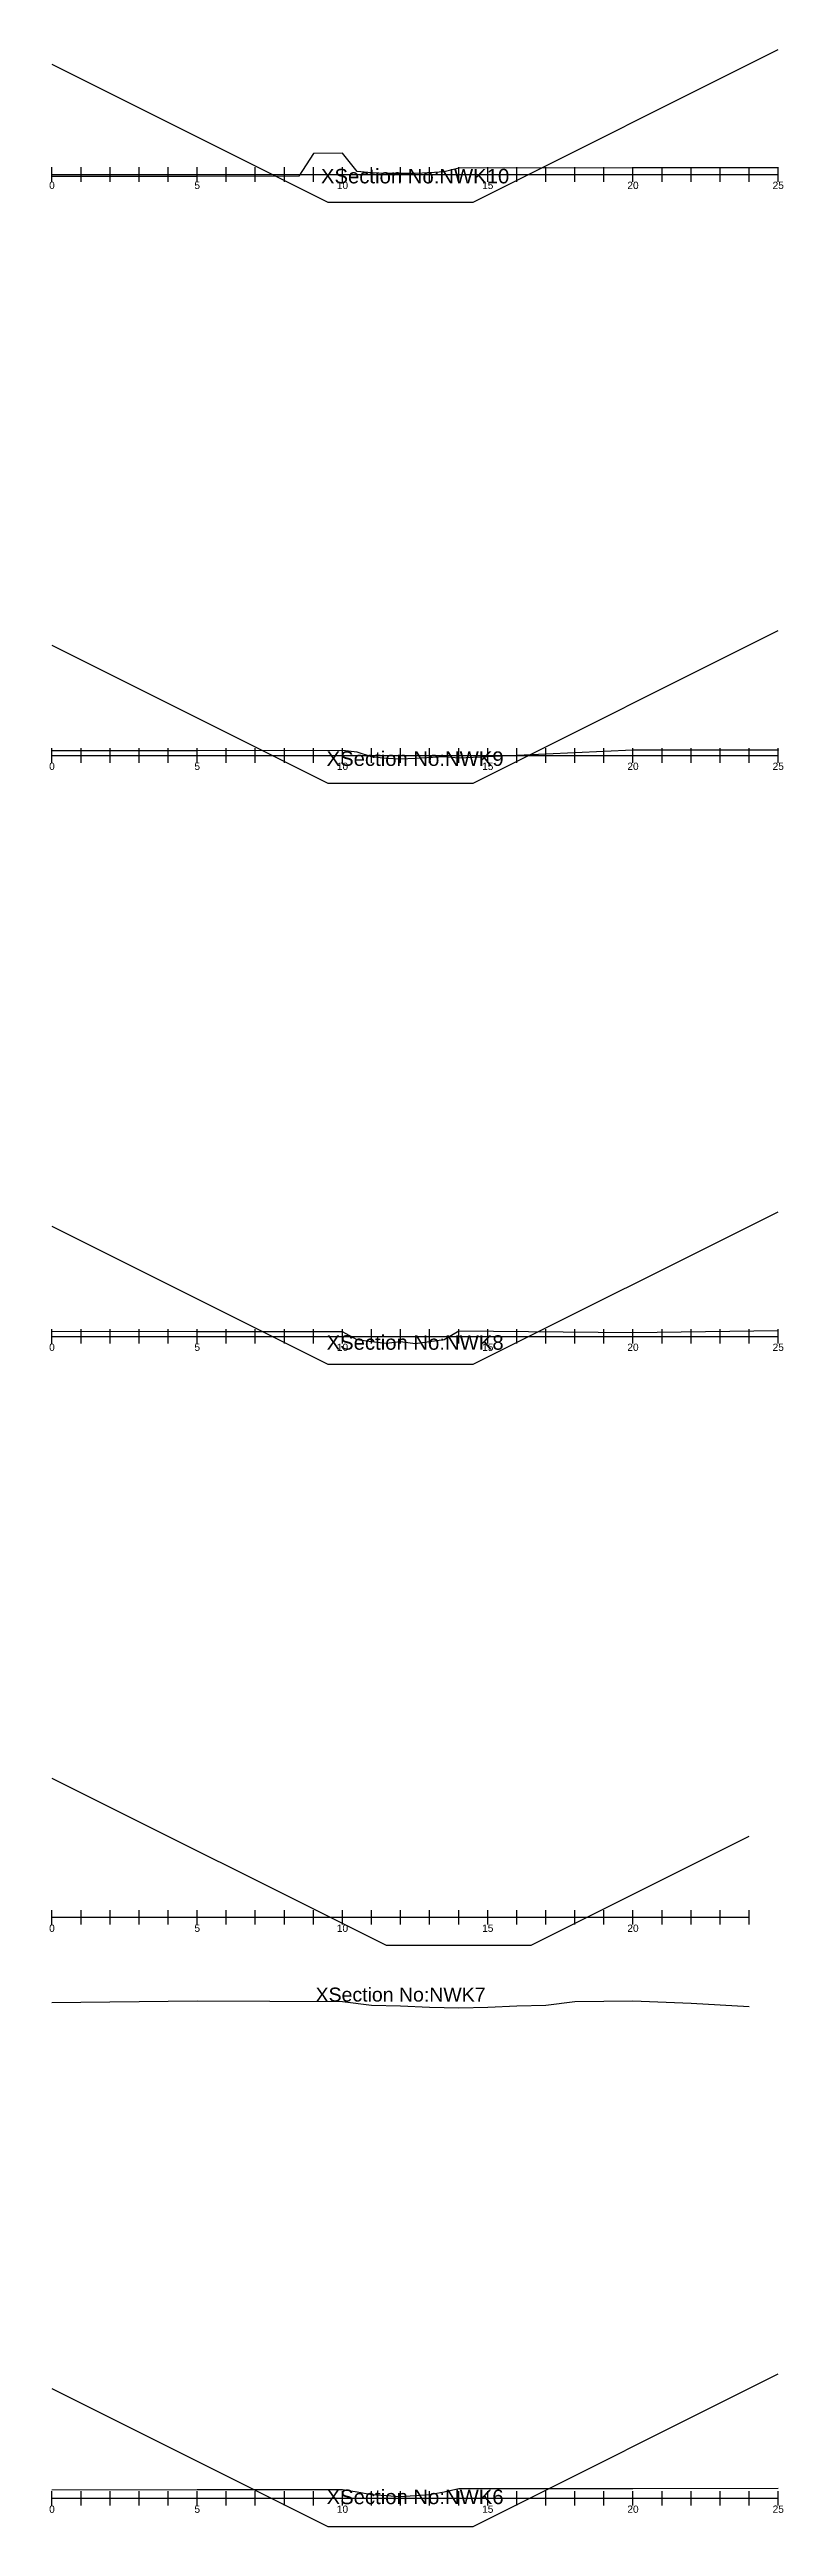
# Model space of a CAD drawing. Header units: inches. Extents: x 1000 to 1030, y 19 to 224.
# Drawn here: x 999.9 to 1025.2, y 139 to 224.3 of the extents above; entities that cross this region are included whole.
import ezdxf

# ---------------------------------------------------------------- set-up
doc = ezdxf.new("R2010")
doc.units = ezdxf.units.IN
doc.header["$MEASUREMENT"] = 0
doc.styles.get("Standard").update_dxf_attribs({"font": 'arial.ttf'})

msp = doc.modelspace()

# ---------------------------------------------------------------- linework, layer by layer
for points in [[(1000, 223.8), (1009.5, 219.05), (1012, 219.05), (1014.5, 219.05), (1025, 224.3)], [(1025, 220.228), (1020, 220.223), (1014, 220.218), (1013.5, 220.093), (1013, 220.057), (1012.5, 220.03), (1012, 220.028), (1011.5, 220.032), (1011, 220.056), (1010.5, 220.096), (1010, 220.728), (1009, 220.72), (1008.5, 219.938), (1005, 219.933), (1000, 219.928)], [(1000, 219.75), (1000, 220.25)], [(1000, 220), (1025, 220)], [(1001, 219.75), (1001, 220.25)], [(1002, 219.75), (1002, 220.25)], [(1003, 219.75), (1003, 220.25)], [(1004, 219.75), (1004, 220.25)], [(1005, 219.75), (1005, 220.25)], [(1006, 219.75), (1006, 220.25)], [(1007, 219.75), (1007, 220.25)], [(1008, 219.75), (1008, 220.25)], [(1009, 219.75), (1009, 220.25)], [(1010, 219.75), (1010, 220.25)], [(1011, 219.75), (1011, 220.25)], [(1012, 219.75), (1012, 220.25)], [(1013, 219.75), (1013, 220.25)], [(1014, 219.75), (1014, 220.25)], [(1015, 219.75), (1015, 220.25)], [(1016, 219.75), (1016, 220.25)], [(1017, 219.75), (1017, 220.25)], [(1018, 219.75), (1018, 220.25)], [(1019, 219.75), (1019, 220.25)], [(1020, 219.75), (1020, 220.25)], [(1021, 219.75), (1021, 220.25)], [(1022, 219.75), (1022, 220.25)], [(1023, 219.75), (1023, 220.25)], [(1024, 219.75), (1024, 220.25)], [(1025, 219.75), (1025, 220.25)], [(1000, 203.8), (1009.5, 199.05), (1012, 199.05), (1014.5, 199.05), (1025, 204.3)], [(1000, 199.75), (1000, 200.25)], [(1025, 200.191), (1025, 200.186), (1020, 200.181), (1014, 199.905), (1013.5, 199.956), (1012.5, 199.894), (1012, 199.865), (1011.5, 199.896), (1011, 199.951), (1010.5, 200.109), (1010, 200.166), (1005, 200.161), (1000, 200.156)], [(1000, 200), (1025, 200)], [(1001, 199.75), (1001, 200.25)], [(1002, 199.75), (1002, 200.25)], [(1003, 199.75), (1003, 200.25)], [(1004, 199.75), (1004, 200.25)], [(1005, 199.75), (1005, 200.25)], [(1006, 199.75), (1006, 200.25)], [(1007, 199.75), (1007, 200.25)], [(1008, 199.75), (1008, 200.25)], [(1009, 199.75), (1009, 200.25)], [(1010, 199.75), (1010, 200.25)], [(1011, 199.75), (1011, 200.25)], [(1012, 199.75), (1012, 200.25)], [(1013, 199.75), (1013, 200.25)], [(1014, 199.75), (1014, 200.25)], [(1015, 199.75), (1015, 200.25)], [(1016, 199.75), (1016, 200.25)], [(1017, 199.75), (1017, 200.25)], [(1018, 199.75), (1018, 200.25)], [(1019, 199.75), (1019, 200.25)], [(1020, 199.75), (1020, 200.25)], [(1021, 199.75), (1021, 200.25)], [(1022, 199.75), (1022, 200.25)], [(1023, 199.75), (1023, 200.25)], [(1024, 199.75), (1024, 200.25)], [(1025, 199.75), (1025, 200.25)], [(1000, 183.79), (1009.5, 179.04), (1012, 179.04), (1014.5, 179.04), (1025, 184.29)], [(1000, 179.75), (1000, 180.25)], [(1025, 180.186), (1020, 180.121), (1014, 180.176), (1013.5, 179.881), (1013, 179.814), (1012.5, 179.748), (1012, 179.816), (1011.5, 179.751), (1011, 179.811), (1010.5, 179.884), (1010, 180.156), (1005, 180.161), (1000, 180.166)], [(1000, 180), (1025, 180)], [(1001, 179.75), (1001, 180.25)], [(1002, 179.75), (1002, 180.25)], [(1003, 179.75), (1003, 180.25)], [(1004, 179.75), (1004, 180.25)], [(1005, 179.75), (1005, 180.25)], [(1006, 179.75), (1006, 180.25)], [(1007, 179.75), (1007, 180.25)], [(1008, 179.75), (1008, 180.25)], [(1009, 179.75), (1009, 180.25)], [(1010, 179.75), (1010, 180.25)], [(1011, 179.75), (1011, 180.25)], [(1012, 179.75), (1012, 180.25)], [(1013, 179.75), (1013, 180.25)], [(1014, 179.75), (1014, 180.25)], [(1015, 179.75), (1015, 180.25)], [(1016, 179.75), (1016, 180.25)], [(1017, 179.75), (1017, 180.25)], [(1018, 179.75), (1018, 180.25)], [(1019, 179.75), (1019, 180.25)], [(1020, 179.75), (1020, 180.25)], [(1021, 179.75), (1021, 180.25)], [(1022, 179.75), (1022, 180.25)], [(1023, 179.75), (1023, 180.25)], [(1024, 179.75), (1024, 180.25)], [(1025, 179.75), (1025, 180.25)], [(1000, 164.79), (1011.5, 159.04), (1014, 159.04), (1016.5, 159.04), (1024, 162.79)], [(1000, 159.75), (1000, 160.25)], [(1000, 160), (1024, 160)], [(1001, 159.75), (1001, 160.25)], [(1002, 159.75), (1002, 160.25)], [(1003, 159.75), (1003, 160.25)], [(1004, 159.75), (1004, 160.25)], [(1005, 159.75), (1005, 160.25)], [(1006, 159.75), (1006, 160.25)], [(1007, 159.75), (1007, 160.25)], [(1008, 159.75), (1008, 160.25)], [(1009, 159.75), (1009, 160.25)], [(1010, 159.75), (1010, 160.25)], [(1011, 159.75), (1011, 160.25)], [(1012, 159.75), (1012, 160.25)], [(1013, 159.75), (1013, 160.25)], [(1014, 159.75), (1014, 160.25)], [(1015, 159.75), (1015, 160.25)], [(1016, 159.75), (1016, 160.25)], [(1017, 159.75), (1017, 160.25)], [(1018, 159.75), (1018, 160.25)], [(1019, 159.75), (1019, 160.25)], [(1020, 159.75), (1020, 160.25)], [(1021, 159.75), (1021, 160.25)], [(1022, 159.75), (1022, 160.25)], [(1023, 159.75), (1023, 160.25)], [(1024, 159.75), (1024, 160.25)], [(1024, 156.921), (1022, 157.036), (1020, 157.117), (1018, 157.087), (1017, 156.966), (1016, 156.945), (1015, 156.896), (1014, 156.867), (1013, 156.895), (1012, 156.946), (1011, 156.965), (1010, 157.087), (1005, 157.112), (1000, 157.052)], [(1000, 143.78), (1009.5, 139.03), (1012, 139.03), (1014.5, 139.03), (1025, 144.28)], [(1025, 140.333), (1020, 140.328), (1014, 140.323), (1013.5, 140.205), (1013, 140.122), (1012.5, 140.081), (1012, 140.053), (1011.5, 140.082), (1011, 140.123), (1010.5, 140.212), (1010, 140.292), (1005, 140.288), (1000, 140.283)], [(1000, 139.75), (1000, 140.25)], [(1000, 140), (1025, 140)], [(1001, 139.75), (1001, 140.25)], [(1002, 139.75), (1002, 140.25)], [(1003, 139.75), (1003, 140.25)], [(1004, 139.75), (1004, 140.25)], [(1005, 139.75), (1005, 140.25)], [(1006, 139.75), (1006, 140.25)], [(1007, 139.75), (1007, 140.25)], [(1008, 139.75), (1008, 140.25)], [(1009, 139.75), (1009, 140.25)], [(1010, 139.75), (1010, 140.25)], [(1011, 139.75), (1011, 140.25)], [(1012, 139.75), (1012, 140.25)], [(1013, 139.75), (1013, 140.25)], [(1014, 139.75), (1014, 140.25)], [(1015, 139.75), (1015, 140.25)], [(1016, 139.75), (1016, 140.25)], [(1017, 139.75), (1017, 140.25)], [(1018, 139.75), (1018, 140.25)], [(1019, 139.75), (1019, 140.25)], [(1020, 139.75), (1020, 140.25)], [(1021, 139.75), (1021, 140.25)], [(1022, 139.75), (1022, 140.25)], [(1023, 139.75), (1023, 140.25)], [(1024, 139.75), (1024, 140.25)], [(1025, 139.75), (1025, 140.25)]]:
    msp.add_lwpolyline(points)

# ---------------------------------------------------------------- texts
for s, insert, char_height, attachment_point in [('XSection No:NWK10', (1012.5, 219.939), 0.5, 5), ('0', (1000, 219.75), 0.25, 2), ('5', (1005, 219.75), 0.25, 2), ('10', (1010, 219.75), 0.25, 2), ('15', (1015, 219.75), 0.25, 2), ('20', (1020, 219.75), 0.25, 2), ('25', (1025, 219.75), 0.25, 2), ('0', (1000, 199.75), 0.25, 2), ('5', (1005, 199.75), 0.25, 2), ('XSection No:NWK9', (1012.5, 199.885), 0.5, 5), ('10', (1010, 199.75), 0.25, 2), ('15', (1015, 199.75), 0.25, 2), ('20', (1020, 199.75), 0.25, 2), ('25', (1025, 199.75), 0.25, 2), ('XSection No:NWK8', (1012.5, 179.786), 0.5, 5), ('0', (1000, 179.75), 0.25, 2), ('5', (1005, 179.75), 0.25, 2), ('10', (1010, 179.75), 0.25, 2), ('15', (1015, 179.75), 0.25, 2), ('20', (1020, 179.75), 0.25, 2), ('25', (1025, 179.75), 0.25, 2), ('0', (1000, 159.75), 0.25, 2), ('5', (1005, 159.75), 0.25, 2), ('10', (1010, 159.75), 0.25, 2), ('15', (1015, 159.75), 0.25, 2), ('20', (1020, 159.75), 0.25, 2), ('XSection No:NWK7', (1012, 157.337), 0.48, 5), ('XSection No:NWK6', (1012.5, 140.045), 0.5, 5), ('0', (1000, 139.75), 0.25, 2), ('5', (1005, 139.75), 0.25, 2), ('10', (1010, 139.75), 0.25, 2), ('15', (1015, 139.75), 0.25, 2), ('20', (1020, 139.75), 0.25, 2), ('25', (1025, 139.75), 0.25, 2)]:
    msp.add_mtext(s, dxfattribs=dict(insert=insert, char_height=char_height, attachment_point=attachment_point))

doc.saveas('drawing.dxf')
